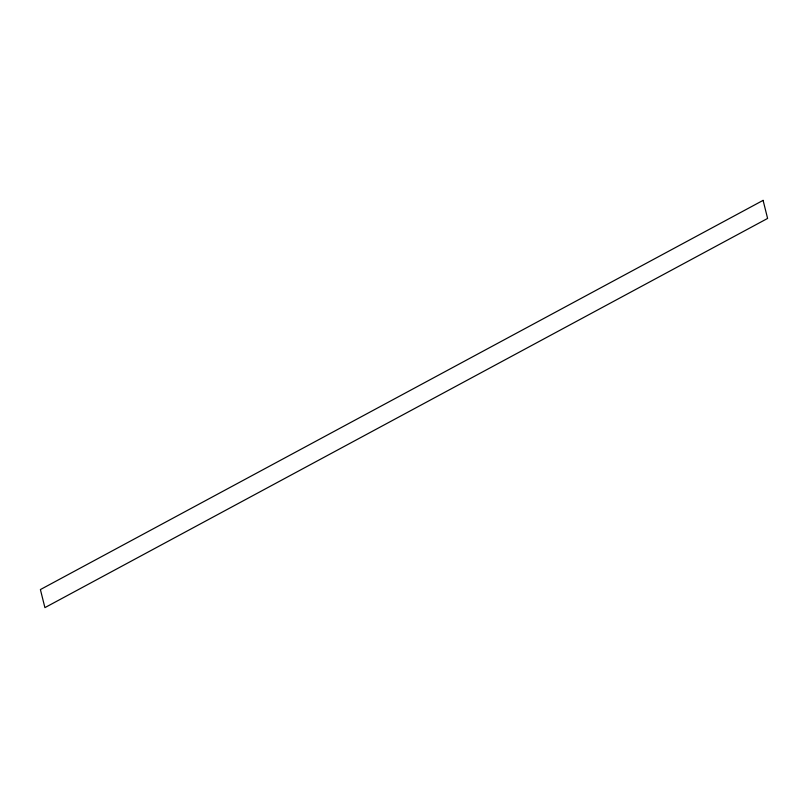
<?xml version="1.0" encoding="UTF-8"?>
<svg xmlns="http://www.w3.org/2000/svg" width="808" height="808" viewBox="0 0 808 808"><rect width="100%" height="100%" fill="white"/><g stroke="black" fill="none" stroke-linecap="round" stroke-linejoin="round"><path stroke-width="1.21" d="M763.095 200.374L40.4 589.567L44.905 607.626L767.6 218.433L763.095 200.374"/></g></svg>
